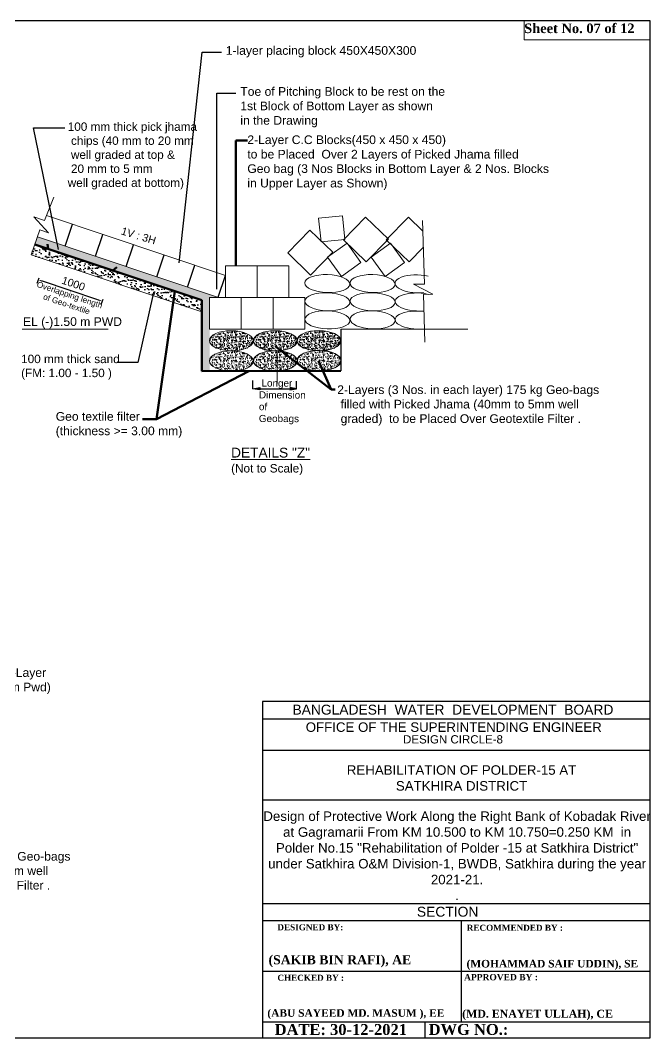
# Model space of a CAD drawing. Header units: inches. Extents: x 89000 to 267201, y -7461 to 18033.
# Drawn here: x 224709 to 229319, y 6882 to 14332 of the extents above; entities that cross this region are included whole.
import ezdxf
from ezdxf.enums import TextEntityAlignment as Align

# ---------------------------------------------------------------- set-up
doc = ezdxf.new("R2010")
doc.units = ezdxf.units.IN
doc.header["$LTSCALE"] = 7
doc.header["$MEASUREMENT"] = 0
doc.layers.add('LINE', color=7, linetype='Continuous')
doc.styles.add('Kazi_T_H', font='timesbd.ttf')
doc.styles.get("Standard").update_dxf_attribs({"font": 'arial.ttf'})
doc.dimstyles.get("Standard").update_dxf_attribs({"dimtxt": 0.18, "dimasz": 0.18, "dimexe": 0.18, "dimexo": 0.0625, "dimgap": 0.09, "dimtad": 0, "dimtih": 1, "dimtoh": 1, "dimdec": 4, "dimzin": 0, "dimdsep": 46, "dimtxsty": 'Standard', "dimcen": 0.09, "dimadec": 0, "dimazin": 0, "dimtfac": 1, "dimtdec": 4, "dimtofl": 0, "dimtmove": 0, "dimatfit": 3, "dimfxl": 1, "dimtolj": 1, "dimtzin": 0, "dimarcsym": 0})
pattern_1 = [(50, (247895.4, 39692.484), (39.351889, -3.442842), [4.1148, -45.2628]), (355, (247895.4, 39692.484), (-7.61245, 41.268235), [3.29184, -36.21024]), (100.451, (247898.68, 39692.197), (31.73958, 37.825205), [3.49704, -38.46744]), (46.1842, (247895.4, 39703.457), (58.55307, -9.08114), [6.1722, -67.8942]), (96.6356, (247900.28, 39702.7), (51.279315, 53.44392), [5.24556, -57.70116]), (351.184, (247895.4, 39703.457), (51.27939, 53.44383), [4.93776, -54.31536]), (21, (247900.885, 39700.714), (32.748814, -22.089352), [4.1148, -45.2628]), (326, (247900.885, 39700.714), (13.34924, 39.7846), [3.29184, -36.21024]), (71.4514, (247903.614, 39698.873), (46.097962, 17.695337), [3.49704, -38.46744]), (37.5, (247895.399, 39692.484), (0.6671383, 18.2638884), [0, -35.771328, 0, -36.75888, 0, -36.3474]), (7.5, (247895.4, 39692.484), (14.433047, 21.639004), [0, -20.958048, 0, -34.948368, 0, -13.85316]), (327.5, (247883.164, 39692.484), (29.2875686, -1.237409), [0, -13.716, 0, -42.79392, 0, -56.78424]), (317.5, (247877.678, 39692.484), (31.995903, 5.492122), [0, -17.8308, 0, -28.419552, 0, -40.32504])]

msp = doc.modelspace()

# ---------------------------------------------------------------- hatches: boundary and pattern name
at = {"linetype": 'Continuous', "lineweight": -3, "ltscale": 0.5}
h = msp.add_hatch(dxfattribs=at)
h.set_pattern_fill('AR-CONC', color=0, scale=0.216, style=0)
h.set_pattern_definition(pattern_1)
edge = h.paths.add_edge_path()
edge.add_line((224834.20506, 12747.91712), (224814.8637, 12693.10093))
edge.add_line((224814.8637, 12693.10093), (226035.37271, 12284.67869))
edge.add_line((226035.37271, 12284.67869), (226035.37271, 12072.34019))
edge.add_line((226035.37271, 12072.34019), (226035.37271, 11766.15527))
edge.add_line((226035.37271, 11766.15527), (226092.64727, 11766.1797))
edge.add_line((226092.64727, 11766.1797), (226092.61754, 11835.87864))
edge.add_ellipse((226252.32257, 11840.62562), major_axis=(-160.16356, 1.04846), ratio=0.4596705317, start_angle=355.854922391, end_angle=364.512361164, ccw=False)
edge.add_line((226092.6128, 11846.99293), (226092.55396, 11984.94071))
edge.add_ellipse((226252.49428, 11988.00715), major_axis=(-160.16356, 1.04846), ratio=0.4596705317, start_angle=357.164522966, end_angle=363.202760588, ccw=False)
edge.add_line((226092.55065, 11992.6963), (226092.51668, 12072.34019))
edge.add_line((226092.51668, 12072.34019), (226092.51668, 12304.76546))
edge.add_line((226092.51668, 12304.76546), (226154.78472, 12304.76546))
edge.add_line((226154.78472, 12304.76546), (226155.15402, 12305.86902))
edge.add_line((226155.15402, 12305.86902), (224834.20506, 12747.91712))
h = msp.add_hatch(dxfattribs=at)
h.set_pattern_fill('AR-SAND', color=0, scale=0.936, style=0)
h.set_pattern_definition([(37.5, (247895.4, 39692.484), (-1.49763, 45.80908), [0, -36.137088, 0, -40.41648, 0, -38.6334]), (7.5, (247895.4, 39692.484), (42.07538, 67.09483), [0, -19.495008, 0, -32.570928, 0, -12.48156]), (327.5, (247866.157, 39692.484), (74.036886, 0.13452), [0, -11.8872, 0, -42.79392, 0, -55.86984]), (317.5, (247866.157, 39692.484), (71.46888, 20.86618), [0, -5.9436, 0, -28.053792, 0, -32.09544])])
h.paths.add_polyline_path([(226035.37271, 12199.72743), (226035.37271, 12284.67869), (224814.8637, 12693.10093), (224788.05484, 12617.12079)])
h = msp.add_hatch(dxfattribs=at)
h.set_pattern_fill('AR-CONC', color=0, scale=0.216, style=0)
h.set_pattern_definition(pattern_1)
edge = h.paths.add_edge_path()
edge.add_ellipse((226252.49428, 11988.00715), major_axis=(-160.16356, 1.04846), ratio=0.4596705317, start_angle=0, end_angle=360)
h = msp.add_hatch(dxfattribs=at)
h.set_pattern_fill('AR-CONC', color=0, scale=0.216, style=0)
h.set_pattern_definition([(50, (248216.57, 39692.484), (39.351889, -3.442842), [4.1148, -45.2628]), (355, (248216.57, 39692.484), (-7.61245, 41.268235), [3.29184, -36.21024]), (100.451, (248219.85, 39692.197), (31.73958, 37.825205), [3.49704, -38.46744]), (46.1842, (248216.57, 39703.457), (58.55307, -9.08114), [6.1722, -67.8942]), (96.6356, (248221.45, 39702.7), (51.279315, 53.44392), [5.24556, -57.70116]), (351.184, (248216.57, 39703.457), (51.2794, 53.44383), [4.93776, -54.31536]), (21, (248222.055, 39700.714), (32.748814, -22.089352), [4.1148, -45.2628]), (326, (248222.055, 39700.714), (13.34924, 39.7846), [3.29184, -36.21024]), (71.4514, (248224.785, 39698.873), (46.09796, 17.695337), [3.49704, -38.46744]), (37.5, (248216.569, 39692.484), (0.6671383, 18.2638884), [0, -35.771328, 0, -36.75888, 0, -36.3474]), (7.5, (248216.57, 39692.484), (14.433047, 21.639004), [0, -20.958048, 0, -34.948368, 0, -13.85316]), (327.5, (248204.334, 39692.484), (29.2875686, -1.237409), [0, -13.716, 0, -42.79392, 0, -56.78424]), (317.5, (248198.848, 39692.484), (31.995903, 5.492122), [0, -17.8308, 0, -28.419552, 0, -40.32504])])
edge = h.paths.add_edge_path()
edge.add_ellipse((226573.66434, 11988.00715), major_axis=(-160.16356, 1.04846), ratio=0.4596705317, start_angle=0, end_angle=360)
h = msp.add_hatch(dxfattribs=at)
h.set_pattern_fill('AR-CONC', color=0, scale=0.216, style=0)
h.set_pattern_definition([(50, (248534.73, 39692.484), (39.351889, -3.442842), [4.1148, -45.2628]), (355, (248534.73, 39692.484), (-7.61245, 41.268235), [3.29184, -36.21024]), (100.451, (248538.01, 39692.197), (31.73958, 37.825205), [3.49704, -38.46744]), (46.1842, (248534.73, 39703.457), (58.55307, -9.08114), [6.1722, -67.8942]), (96.6356, (248539.61, 39702.7), (51.279315, 53.44392), [5.24556, -57.70116]), (351.184, (248534.73, 39703.457), (51.2794, 53.44383), [4.93776, -54.31536]), (21, (248540.216, 39700.714), (32.748814, -22.089352), [4.1148, -45.2628]), (326, (248540.216, 39700.714), (13.34924, 39.7846), [3.29184, -36.21024]), (71.4514, (248542.945, 39698.873), (46.09796, 17.695337), [3.49704, -38.46744]), (37.5, (248534.73, 39692.484), (0.6671383, 18.2638884), [0, -35.771328, 0, -36.75888, 0, -36.3474]), (7.5, (248534.73, 39692.484), (14.433047, 21.639004), [0, -20.958048, 0, -34.948368, 0, -13.85316]), (327.5, (248522.495, 39692.484), (29.2875686, -1.237409), [0, -13.716, 0, -42.79392, 0, -56.78424]), (317.5, (248517.009, 39692.484), (31.995903, 5.492122), [0, -17.8308, 0, -28.419552, 0, -40.32504])])
edge = h.paths.add_edge_path()
edge.add_ellipse((226891.82488, 11988.00715), major_axis=(-160.16356, 1.04846), ratio=0.4596705317, start_angle=0, end_angle=360)
h = msp.add_hatch(dxfattribs=at)
h.set_pattern_fill('AR-CONC', color=0, scale=0.216, style=0)
h.set_pattern_definition([(50, (247895.4, 39544.705), (39.351889, -3.442842), [4.1148, -45.2628]), (355, (247895.4, 39544.705), (-7.61245, 41.268235), [3.29184, -36.21024]), (100.451, (247898.68, 39544.418), (31.73958, 37.825205), [3.49704, -38.46744]), (46.1842, (247895.4, 39555.678), (58.55307, -9.08114), [6.1722, -67.8942]), (96.6356, (247900.28, 39554.92), (51.279315, 53.44392), [5.24556, -57.70116]), (351.184, (247895.4, 39555.68), (51.2794, 53.44383), [4.93776, -54.31536]), (21, (247900.885, 39552.934), (32.748814, -22.089352), [4.1148, -45.2628]), (326, (247900.885, 39552.934), (13.34924, 39.7846), [3.29184, -36.21024]), (71.4514, (247903.614, 39551.094), (46.09796, 17.695337), [3.49704, -38.46744]), (37.5, (247895.399, 39544.705), (0.6671383, 18.2638884), [0, -35.771328, 0, -36.75888, 0, -36.3474]), (7.5, (247895.4, 39544.705), (14.433047, 21.639004), [0, -20.958048, 0, -34.948368, 0, -13.85316]), (327.5, (247883.164, 39544.705), (29.2875686, -1.237409), [0, -13.716, 0, -42.79392, 0, -56.78424]), (317.5, (247877.678, 39544.705), (31.995903, 5.492122), [0, -17.8308, 0, -28.419552, 0, -40.32504])])
edge = h.paths.add_edge_path()
edge.add_ellipse((226252.49428, 11840.22795), major_axis=(-160.16356, 1.04846), ratio=0.4596705317, start_angle=0, end_angle=360)
h = msp.add_hatch(dxfattribs=at)
h.set_pattern_fill('AR-CONC', color=0, scale=0.216, style=0)
h.set_pattern_definition([(50, (248216.57, 39545.615), (39.351889, -3.442842), [4.1148, -45.2628]), (355, (248216.57, 39545.615), (-7.61245, 41.268235), [3.29184, -36.21024]), (100.451, (248219.85, 39545.33), (31.73958, 37.825205), [3.49704, -38.46744]), (46.1842, (248216.57, 39556.59), (58.55307, -9.08114), [6.1722, -67.8942]), (96.6356, (248221.45, 39555.83), (51.279315, 53.44392), [5.24556, -57.70116]), (351.184, (248216.57, 39556.59), (51.2794, 53.44383), [4.93776, -54.31536]), (21, (248222.055, 39553.845), (32.748814, -22.089352), [4.1148, -45.2628]), (326, (248222.055, 39553.845), (13.34924, 39.7846), [3.29184, -36.21024]), (71.4514, (248224.785, 39552.004), (46.09796, 17.695337), [3.49704, -38.46744]), (37.5, (248216.569, 39545.615), (0.6671383, 18.2638884), [0, -35.771328, 0, -36.75888, 0, -36.3474]), (7.5, (248216.57, 39545.615), (14.433047, 21.639004), [0, -20.958048, 0, -34.948368, 0, -13.85316]), (327.5, (248204.334, 39545.615), (29.2875686, -1.237409), [0, -13.716, 0, -42.79392, 0, -56.78424]), (317.5, (248198.848, 39545.615), (31.995903, 5.492122), [0, -17.8308, 0, -28.419552, 0, -40.32504])])
edge = h.paths.add_edge_path()
edge.add_ellipse((226573.66434, 11841.13828), major_axis=(-160.16356, 1.04846), ratio=0.4596705317, start_angle=0, end_angle=360)
h = msp.add_hatch(dxfattribs=at)
h.set_pattern_fill('AR-CONC', color=0, scale=0.216, style=0)
h.set_pattern_definition([(50, (248536.743, 39546.62), (39.351889, -3.442842), [4.1148, -45.2628]), (355, (248536.743, 39546.62), (-7.61245, 41.268235), [3.29184, -36.21024]), (100.451, (248540.022, 39546.334), (31.73958, 37.825205), [3.49704, -38.46744]), (46.1842, (248536.743, 39557.594), (58.55307, -9.08114), [6.1722, -67.8942]), (96.6356, (248541.62, 39556.837), (51.279315, 53.44392), [5.24556, -57.70116]), (351.184, (248536.743, 39557.594), (51.2794, 53.44383), [4.93776, -54.31536]), (21, (248542.23, 39554.85), (32.748814, -22.089352), [4.1148, -45.2628]), (326, (248542.23, 39554.85), (13.34924, 39.7846), [3.29184, -36.21024]), (71.4514, (248544.96, 39553.01), (46.09796, 17.695337), [3.49704, -38.46744]), (37.5, (248536.743, 39546.621), (0.6671383, 18.2638884), [0, -35.771328, 0, -36.75888, 0, -36.3474]), (7.5, (248536.743, 39546.621), (14.433047, 21.639004), [0, -20.958048, 0, -34.948368, 0, -13.85316]), (327.5, (248524.508, 39546.621), (29.2875686, -1.237409), [0, -13.716, 0, -42.79392, 0, -56.78424]), (317.5, (248519.022, 39546.62), (31.995903, 5.492122), [0, -17.8308, 0, -28.419552, 0, -40.32504])])
edge = h.paths.add_edge_path()
edge.add_ellipse((226893.83838, 11842.14418), major_axis=(-160.16356, 1.04846), ratio=0.4596705317, start_angle=0, end_angle=360)
h = msp.add_hatch(color=0, dxfattribs=at)
h.set_gradient(color1=(255, 255, 255), one_color=1, tint=1, name='CYLINDER')
h.paths.add_polyline_path([(226409.38965, 11636.90561), (226459.78965, 11628.50561), (226459.78965, 11645.30561)])
h = msp.add_hatch(color=0, dxfattribs=at)
h.set_gradient(color1=(255, 255, 255), one_color=1, tint=1, name='CYLINDER')
h.paths.add_polyline_path([(226729.61269, 11636.90561), (226679.21269, 11628.50561), (226679.21269, 11645.30561)])

# ---------------------------------------------------------------- linework, layer by layer
at = {"color": 0, "linetype": 'Continuous', "lineweight": -3, "ltscale": 0.5}
for p, q in [((225035.46659, 12680.56609), (225089.03091, 12840.62949)), ((225259.40408, 12605.62667), (225312.96839, 12765.69008)), ((225483.34156, 12530.68726), (225536.90588, 12690.75067)), ((225707.27905, 12455.74784), (225760.84337, 12615.81125)), ((225931.21654, 12380.80843), (225984.78085, 12540.87184)), ((226155.15402, 12305.86902), (226208.71834, 12465.93243)), ((225276.69141, 12287.45872), (224869.90437, 12423.58297)), ((226409.38965, 11636.90561), (226409.38965, 11695.86275)), ((226409.38965, 11636.90561), (226459.78965, 11645.30561)), ((226459.78965, 11628.50561), (226409.38965, 11636.90561)), ((226459.78965, 11645.30561), (226459.78965, 11628.50561)), ((226459.78965, 11636.90561), (226679.21269, 11636.90561)), ((226729.61269, 11636.90561), (226679.21269, 11645.30561)), ((226679.21269, 11628.50561), (226729.61269, 11636.90561)), ((226729.61269, 11636.90561), (226729.61269, 11692.52559)), ((226479.00028, 8629.37231), (229312.84136, 8629.37231)), ((227936.28722, 7005.62603), (227936.28722, 7744.5165))]:
    msp.add_line(p, q, dxfattribs=at)
at = {"color": 0, "lineweight": -3, "ltscale": 0.5}
for p, q in [((224842.79741, 12445.3079), (224829.74853, 12406.31327)), ((225311.41445, 12288.49331), (225298.36557, 12249.49868))]:
    msp.add_line(p, q, dxfattribs=at)
at = {"color": 0, "linetype": 'Continuous', "lineweight": -3, "ltscale": 0.5}
for points in [[(224871.62857, 12428.73547), (224868.18018, 12418.43047), (224838.98937, 12433.92814)], [(225278.4156, 12292.61122), (225274.96721, 12282.30622), (225307.60641, 12277.11355)]]:
    msp.add_solid(points, dxfattribs=at)
at = {"layer": 'LINE', "color": 0, "lineweight": 13, "ltscale": 0.5}
for p, q in [((226208.71834, 12465.93243), (224899.53304, 12904.04388)), ((226158.45173, 12304.76546), (224834.20506, 12747.91712)), ((226035.37271, 12199.72743), (224788.22638, 12617.06339)), ((225352.2648, 12072.34019), (224722.35077, 12072.34019)), ((226092.51668, 12072.34019), (226789.79247, 12072.34019)), ((226092.51668, 12072.34019), (226789.79247, 12072.34019)), ((227052.91493, 12072.56275), (227982.29067, 12072.56275)), ((226587.98249, 11907.25145), (226587.98249, 11674.82619)), ((226587.98249, 11674.82619), (226587.98249, 11907.25145))]:
    msp.add_line(p, q, dxfattribs=at)
at = {"layer": 'LINE', "color": 0, "lineweight": 53, "ltscale": 0.5}
for p, q in [((226035.37271, 12284.67869), (224814.8637, 12693.10093)), ((224911.06285, 12660.90955), (224906.88603, 12695.54941)), ((225383.9968, 12502.65038), (225413.64745, 12525.54584)), ((226035.37271, 12284.67869), (226035.37271, 12072.34019)), ((226035.37271, 12072.34019), (226035.37271, 11766.15527)), ((227052.91493, 11766.58928), (226035.37271, 11766.15527))]:
    msp.add_line(p, q, dxfattribs=at)
at = {"layer": 'LINE', "color": 0, "lineweight": -3, "ltscale": 0.5}
msp.add_line((227052.91493, 12072.56275), (227052.91493, 11766.58928), dxfattribs=at)
at = {"layer": 'LINE', "color": 0, "linetype": 'ByBlock', "lineweight": -3, "ltscale": 0.5}
for p, q in [((226479.00028, 9348.62173), (226479.00028, 6881.84929)), ((229312.84136, 9348.62173), (226479.00028, 9348.62173)), ((229312.84136, 9219.8415), (226479.00028, 9219.8415)), ((229312.84136, 8990.47908), (226479.00028, 8990.47908)), ((229312.84136, 7869.13543), (226479.00028, 7869.13543)), ((229312.84136, 7744.5165), (226479.00028, 7744.5165)), ((226479.00028, 7375.07126), (229312.84136, 7375.07126)), ((226479.00028, 7005.62603), (229312.84136, 7005.62603)), ((227670.53138, 6885.24056), (227670.53138, 7005.62603))]:
    msp.add_line(p, q, dxfattribs=at)
msp.add_lwpolyline([(218498.69552, 14331.94352), (229312.84136, 14331.94352), (229312.84136, 6885.24056), (218498.69552, 6885.24056)], close=True, dxfattribs=at)
at = {"layer": 'LINE', "color": 0, "lineweight": 13, "ltscale": 0.5}
for points in [[(229312.84136, 14331.94352), (228393.59481, 14331.94352), (228393.59481, 14190.48645), (229312.84136, 14190.48645)], [(227063.90796, 12902.68102), (226890.63131, 12883.6469), (226909.66543, 12710.37025), (227082.94208, 12729.40437)], [(227072.23648, 12725.68572), (227239.26362, 12564.05826), (227400.89108, 12731.08541), (227233.86393, 12892.71286)], [(226664.65421, 12630.52276), (226831.68136, 12468.89531), (226993.30881, 12635.92245), (226826.28167, 12797.54991)], [(227058.15539, 12458.01242), (227199.68673, 12559.77673), (227097.92243, 12701.30807), (226956.39108, 12599.54376)], [(227377.51446, 12458.01242), (227519.0458, 12559.77673), (227417.2815, 12701.30807), (227275.75015, 12599.54376)], [(226208.72931, 12304.76546), (226441.15458, 12304.76546), (226441.15458, 12537.19072), (226208.72931, 12537.19072)], [(226441.15458, 12304.76546), (226673.57984, 12304.76546), (226673.57984, 12537.19072), (226441.15458, 12537.19072)], [(226092.51668, 12072.34019), (226324.94194, 12072.34019), (226324.94194, 12304.76546), (226092.51668, 12304.76546)], [(226324.94194, 12072.34019), (226557.36721, 12072.34019), (226557.36721, 12304.76546), (226324.94194, 12304.76546)], [(226557.36721, 12072.34019), (226789.79247, 12072.34019), (226789.79247, 12304.76546), (226557.36721, 12304.76546)]]:
    msp.add_lwpolyline(points, close=True, dxfattribs=at)
for points in [[(224952.56864, 13039.22025), (224885.28228, 12867.72176), (224808.59948, 12895.07805), (224915.87378, 12776.97066), (224852.12426, 12798.7027), (224788.05484, 12617.12079)], [(227649.92317, 12793.01088), (227546.89032, 12892.71286), (227385.26286, 12725.68572), (227552.29001, 12564.05826), (227653.85295, 12669.01424)], [(227651.09337, 12866.56096), (227665.78545, 12402.98033), (227584.36948, 12402.73836), (227725.3144, 12327.96097), (227657.97232, 12326.80921), (227666.26276, 11977.99974)]]:
    msp.add_lwpolyline(points, dxfattribs=at)
at = {"layer": 'LINE', "color": 0, "lineweight": 9, "ltscale": 0.5, "extrusion": (0, 0, -1)}
for centre in [(226953.79455, 12406.06403), (227284.55445, 12406.06403), (226954.11757, 12273.36919), (227284.87747, 12273.36919), (226954.4406, 12140.67435), (227285.2005, 12140.67435)]:
    msp.add_ellipse(centre, major_axis=(-164.64813, 5.29866), ratio=0.3999216098, dxfattribs=at)
for centre, start_param, end_param in [((227614.30558, 12404.03111), 4.4151549176, 8.3311669908), ((227614.62861, 12271.33627), 4.4151549176, 8.3311669908), ((227614.90094, 12138.64143), 4.3969140088, 8.1246789773)]:
    msp.add_ellipse(centre, major_axis=(-164.64813, 5.29866), ratio=0.3999216098, start_param=start_param, end_param=end_param, dxfattribs=at)
at = {"layer": 'LINE', "color": 0, "lineweight": 9, "ltscale": 0.5}
for centre in [(226252.49428, 11988.00715), (226572.81174, 11986.97067), (226573.66434, 11988.00715), (226891.82488, 11988.00715), (226892.92118, 11988.94005), (226252.49428, 11840.22795), (226572.81174, 11840.1018), (226573.66434, 11841.13828), (226893.83838, 11842.14418), (226894.93468, 11843.07709)]:
    msp.add_ellipse(centre, major_axis=(-160.16356, 1.04846), ratio=0.4596705317, dxfattribs=at)

# ---------------------------------------------------------------- texts
at = {"color": 0, "linetype": 'Continuous', "lineweight": -3, "ltscale": 0.5, "insert": (225073.29789, 12334.01725), "char_height": 60, "attachment_point": 5, "rotation": 341.498073246}
msp.add_mtext('\\A1;{\\H0.9333x;1000\\H0.7653x;\\POverlapping length\\Pof Geo-textile}', dxfattribs=at)
at = {"layer": 'LINE', "color": 0, "linetype": 'ByBlock', "lineweight": -3, "ltscale": 0.5}
for s, height, p in [('BANGLADESH  WATER  DEVELOPMENT  BOARD', 72.3523232, (227872.6813, 9252.69208)), ('OFFICE OF THE SUPERINTENDING ENGINEER', 69.3984789, (227878.76969, 9126.26996)), ('DESIGN CIRCLE-8', 60.3465034, (227873.13427, 9041.46935)), ('SECTION', 72.415804, (227833.86213, 7774.1776))]:
    msp.add_text(s, height=height, dxfattribs=at).set_placement(p, align=Align.CENTER)
at = {"layer": 'LINE', "color": 0, "linetype": 'ByBlock', "lineweight": -3, "ltscale": 0.5, "style": 'Kazi_T_H'}
for s, height, p in [('DESIGNED BY:', 44.3334282, (226588.79347, 7674.52882)), ('RECOMMENDED BY :', 44.3334282, (227973.9246, 7670.81327)), ('(SAKIB BIN RAFI), AE', 66.5001423, (226523.98162, 7425.69102)), ('(MOHAMMAD SAIF UDDIN), SE ', 55.4167852, (227972.06667, 7402.59455)), ('CHECKED BY :', 44.3334282, (226588.79347, 7305.08359)), ('APPROVED BY :', 46.0136651, (227954.18952, 7308.76788)), ('(ABU SAYEED MD. MASUM ), EE', 55.4167852, (226515.2174, 7041.68088)), ('(MD. ENAYET ULLAH), CE ', 57.5170814, (227940.00724, 7035.26405)), ('DATE: 30-12-2021', 79.8001707, (226568.89051, 6908.49254)), ('DWG NO.: ', 79.800171, (227695.21886, 6909.29794))]:
    msp.add_text(s, height=height, dxfattribs=at).set_placement(p)
at = {"layer": 'LINE', "color": 0, "lineweight": 13, "ltscale": 0.5, "attachment_point": 1}
for s, insert, char_height, width in [('{\\fTimes New Roman|b1|i0|c0|p18;Sheet No. 07 of 12}', (228393.59481, 14308.85281), 69.9676787, 961.57355), ('{\\H1.432x;\\LDETAILS "Z"\\P\\H0.8603x;\\l(Not to Scale)}', (226250.10341, 11205.10972), 50.0801047, 812.607613)]:
    msp.add_mtext(s, dxfattribs=dict(at, insert=insert, char_height=char_height, width=width))
at = {"layer": 'LINE', "color": 0, "linetype": 'ByBlock', "lineweight": -3, "ltscale": 0.5, "char_height": 63.4400923, "attachment_point": 1}
for s, insert in [('1-layer placing block 450X450X300', (226210.9326, 14143.3018)), ('Toe of Pitching Block to be rest on the \\P1st Block of Bottom Layer as shown \\Pin the Drawing', (226317.78965, 13843.54399)), ('2-Layer C.C Blocks(450 x 450 x 450)\\Pto be Placed  Over 2 Layers of Picked Jhama filled\\PGeo bag (3 Nos Blocks in Bottom Layer & 2 Nos. Blocks\\Pin Upper Layer as Shown)', (226368.87118, 13490.34504)), ('EL (-)1.50 m PWD', (224728.26761, 12159.65349)), ('2-Layers (3 Nos. in each layer) 175 kg Geo-bags \\P filled with Picked Jhama (40mm to 5mm well\\P graded)  to be Placed Over Geotextile Filter .', (227026.52069, 11661.47554)), ('Geo textile filter \\P(thickness >= 3.00 mm) ', (224967.38866, 11466.10402)), ('1-Layer  350x350x350 block placing over 2-Layer\\P175 kg sand filled geobag (upto El (-) 2.00 m Pwd)', (222956.20791, 9591.86457)), ('2-Layers (3 Nos. in each layer) 125 Kg Geo-bags \\P filled with Picked Jhama (40mm to 5mm well\\P graded)  to be Placed Over Geotextile Filter .', (223144.47309, 8247.63261))]:
    msp.add_mtext(s, dxfattribs=dict(at, insert=insert))
at = {"layer": 'LINE', "color": 0, "linetype": 'ByBlock', "lineweight": 40, "ltscale": 0.5, "char_height": 61.5319328, "attachment_point": 1}
for s, insert in [('100 mm thick pick jhama\\P chips (40 mm to 20 mm\\P well graded at top &\\P 20 mm to 5 mm \\Pwell graded at bottom) ', (225055.20621, 13585.18203)), ('100 mm thick sand \\P(FM: 1.00 - 1.50 )', (224714.43851, 11885.77341))]:
    msp.add_mtext(s, dxfattribs=dict(at, insert=insert))
at = {"layer": 'LINE', "color": 0, "lineweight": 13, "ltscale": 0.5, "attachment_point": 1}
for s, insert, char_height, width, rotation in [('1V : 3H', (225457.35176, 12821.07223), 56, 328.7194168, 343.063124422), (' {\\H1.112x;Longer Dimension of Geobags}', (226454.57815, 11704.60924), 46.6098161, 357.2564362, 359.740543673)]:
    msp.add_mtext(s, dxfattribs=dict(at, insert=insert, char_height=char_height, width=width, rotation=rotation))
at = {"layer": 'LINE', "color": 0, "linetype": 'ByBlock', "lineweight": -3, "ltscale": 0.5, "width": 2826.0401636, "attachment_point": 2}
for s, insert, char_height in [('{\\H1.3x;REHABILITATION OF POLDER-15 AT \\PSATKHIRA DISTRICT}', (227935.72286, 8881.9238), 53.4882587), ('{\\H1.3X;Design of Protective Work Along the Right Bank of Kobadak River at Gagramarii From KM 10.500 to KM 10.750=0.250 KM  in Polder No.15 "Rehabilitation of Polder -15 at Satkhira District" under Satkhira O&M Division-1, BWDB, Satkhira during the year 2021-21.\\P. }', (227903.12562, 8544.21612), 53.48825868)]:
    msp.add_mtext(s, dxfattribs=dict(at, insert=insert, char_height=char_height))

# ---------------------------------------------------------------- leaders
at = {"color": 0, "linetype": 'Continuous', "lineweight": -3, "ltscale": 0.5}
for points in [[(225870.86318, 12559.09963), (226038.27959, 14099.35053), (226179.10438, 14099.35053)], [(226145.13664, 12366.2553), (226145.13664, 13799.59272), (226285.96143, 13799.59272)], [(224986.85232, 12655.47579), (224805.40367, 13546.6306), (225035.30627, 13546.6306)], [(225681.51711, 12340.42578), (225569.14933, 11827.57782), (225417.12759, 11827.57782)]]:
    msp.add_leader(points, dimstyle='Standard', override={"dimasz": 0.7, "dimgap": 0.09, "dimtad": 0, "dimfxl": 0.15, "dimfxlon": 1}, dxfattribs=at)
at = {"layer": 'LINE', "color": 0, "lineweight": 13, "ltscale": 0.5}
for points in [[(226284.75804, 12537.19072), (226284.75804, 13453.89202), (226371.04263, 13453.89202)], [(225837.9162, 12350.7541), (225704.409, 11415.19062)], [(226572.52657, 11948.12808), (226982.32211, 11631.83093)], [(226890.34351, 11841.21346), (226982.32211, 11631.83093), (227011.77802, 11631.83093)], [(226379.98495, 11766.24669), (225704.409, 11415.19062), (225601.22971, 11415.19062)]]:
    msp.add_leader(points, dimstyle='Standard', override={"dimtxt": 0.9, "dimasz": 0.7, "dimclrd": 7, "dimclre": 7, "dimclrt": 7, "dimlwd": 65535, "dimlwe": 65535}, dxfattribs=at)

doc.saveas('drawing.dxf')
